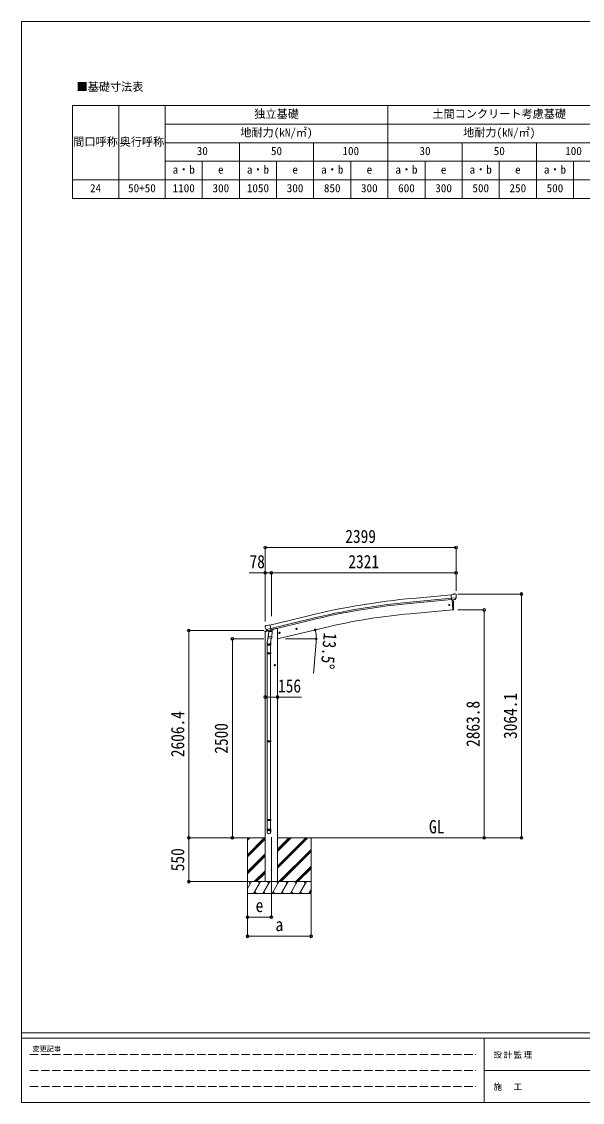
# Model space of a CAD drawing. Units: millimetres at full size, with parts at other scales. Extents: x -9783 to 9892, y -6828 to 6752.
# Drawn here: x -9783 to -2734, y -6828 to 6752 of the extents above; entities that cross this region are included whole.
import ezdxf
from ezdxf.enums import TextEntityAlignment as Align

# ---------------------------------------------------------------- set-up
doc = ezdxf.new("R2010")
doc.units = ezdxf.units.MM
doc.header["$LTSCALE"] = 35
doc.header["$PDMODE"] = 32
doc.header["$PDSIZE"] = 35
doc.linetypes.add('DASHED3', pattern=[4, 3, -1])
for name, color, linetype, lineweight in [('0-0_0', 7, 'Continuous', 9), ('0-1_本体', 4, 'Continuous', 9), ('0-2_部品', 7, 'Continuous', 9), ('0-8_PARTS2', 2, 'Continuous', 9), ('0-A_寸法', 6, 'Continuous', 9), ('1-0_FRAME', 7, 'Continuous', 18), ('F-0_240', 7, 'Continuous', 9)]:
    doc.layers.add(name, color=color, linetype=linetype, lineweight=lineweight)
doc.styles.add('ＭＳ ゴシック', font='')
doc.styles.get('ＭＳ ゴシック').set_extended_font_data('MS Gothic')

msp = doc.modelspace()

# ---------------------------------------------------------------- linework, layer by layer
at = {"layer": '0-0_0', "color": 6}
for p, q in [((-3500.35, -3504.69), (-3500.35, -440.59)), ((-3969.37, -640.89), (-3969.37, -3504.69))]:
    msp.add_line(p, q, dxfattribs=at)
at = {"layer": '0-0_0'}
for p, q in [((-7317.59, -3504.69), (-6721.26, -3504.69)), ((-6943.51, -3504.69), (-6943.51, -4204.69)), ((-6943.51, -3715.92), (-6732.28, -3504.69)), ((-6943.51, -3532.07), (-6916.13, -3504.69)), ((-6943.51, -3517.93), (-6930.27, -3504.69)), ((-6943.51, -3730.06), (-6721.26, -3507.81)), ((-6943.51, -3744.2), (-6721.26, -3521.95)), ((-6565.76, -3504.69), (-4243.66, -3504.69)), ((-6565.76, -3886.95), (-6183.49, -3504.69)), ((-6565.76, -3858.67), (-6211.78, -3504.69)), ((-6565.76, -3872.81), (-6197.64, -3504.69)), ((-6565.76, -3674.82), (-6395.63, -3504.69)), ((-6565.76, -3660.68), (-6409.77, -3504.69)), ((-6565.76, -3646.54), (-6423.91, -3504.69)), ((-6143.51, -3504.69), (-6143.51, -4204.69)), ((-6549.65, -4054.69), (-6143.51, -3648.55)), ((-6535.51, -4054.69), (-6143.51, -3662.69)), ((-6943.51, -3928.05), (-6721.26, -3705.8)), ((-6943.51, -3942.19), (-6721.26, -3719.94)), ((-6943.51, -3956.33), (-6721.26, -3734.09)), ((-6521.36, -4054.69), (-6143.51, -3676.84)), ((-6858.02, -4054.69), (-6721.26, -3917.93)), ((-6843.87, -4054.69), (-6721.26, -3932.07)), ((-6337.52, -4054.69), (-6143.51, -3860.68)), ((-6323.37, -4054.69), (-6143.51, -3874.82)), ((-6309.23, -4054.69), (-6143.51, -3888.97)), ((-6143.51, -4054.69), (-6943.51, -4054.69)), ((-6943.51, -4138.52), (-6895.11, -4054.69)), ((-6910.11, -4080.67), (-6925.11, -4054.69)), ((-6866.24, -4204.69), (-6779.64, -4054.69)), ((-6829.73, -4054.69), (-6721.26, -3946.22)), ((-6794.64, -4080.67), (-6809.64, -4054.69)), ((-6750.77, -4204.69), (-6664.17, -4054.69)), ((-6679.17, -4080.67), (-6694.17, -4054.69)), ((-6635.3, -4204.69), (-6548.7, -4054.69)), ((-6563.7, -4080.67), (-6578.7, -4054.69)), ((-6519.83, -4204.69), (-6433.23, -4054.69)), ((-6448.23, -4080.67), (-6463.23, -4054.69)), ((-6404.36, -4204.69), (-6317.76, -4054.69)), ((-6347.76, -4054.69), (-6332.76, -4080.67)), ((-6288.89, -4204.69), (-6202.29, -4054.69)), ((-6217.29, -4080.67), (-6232.29, -4054.69)), ((-6943.51, -4204.69), (-6143.51, -4204.69)), ((-6851.24, -4178.71), (-6836.24, -4204.69)), ((-6735.77, -4178.71), (-6720.77, -4204.69)), ((-6620.3, -4178.71), (-6605.3, -4204.69)), ((-6504.83, -4178.71), (-6489.83, -4204.69)), ((-6389.36, -4178.71), (-6374.36, -4204.69)), ((-6273.89, -4178.71), (-6258.89, -4204.69)), ((-6173.42, -4204.69), (-6143.51, -4152.88)), ((-6158.42, -4178.71), (-6143.42, -4204.69))]:
    msp.add_line(p, q, dxfattribs=at)
at = {"layer": '0-1_本体'}
for p, q in [((-4861.69, -494.69), (-4384.38, -451.37)), ((-4857.78, -537.73), (-4380.66, -494.43)), ((-4856.26, -554.45), (-4379.15, -511.14)), ((-4371.93, -513.3), (-4360.77, -640.91)), ((-4898.71, -687.97), (-4360.77, -640.91)), ((-6661.24, -831.1), (-6178.39, -713.52)), ((-6168.16, -755.51), (-6651.17, -873.01)), ((-6647.23, -889.44), (-6164.19, -771.82)), ((-6721.26, -914.4), (-6721.26, -4054.69)), ((-6585.76, -874.69), (-6619.27, -882.74)), ((-6565.26, -874.69), (-6585.76, -874.69)), ((-6565.76, -1004.69), (-5980.08, -864.08)), ((-6565.26, -874.69), (-6565.26, -4054.69))]:
    msp.add_line(p, q, dxfattribs=at)
at = {"layer": '0-1_本体', "color": 6}
msp.add_line((-6565.26, -1734.87), (-6721.26, -1734.87), dxfattribs=at)
at = {"layer": '0-1_本体'}
for centre, radius, start, end in [((-4047.67, -9463.27), 9005.44, 95.18612, 103.68612), ((-4047.67, -9463.27), 8962.23, 95.18612, 103.68612), ((-4047.67, -9463.27), 8945.44, 95.18612, 103.68612), ((-4253.73, -8056.27), 7396.48, 95.00259, 103.49741)]:
    msp.add_arc(centre, radius, start, end, dxfattribs=at)
at = {"layer": '0-2_部品'}
for p, q in [((-4358, -446.93), (-4384.56, -449.25)), ((-4378.9, -513.91), (-4384.56, -449.25)), ((-4321.7, -489.22), (-4380.61, -494.37)), ((-4368.94, -513.04), (-4378.9, -513.91)), ((-4371.93, -513.3), (-4360.77, -640.91)), ((-4358, -446.93), (-4346.28, -440.16)), ((-4331.37, -438.57), (-4345.04, -439.77)), ((-4335.34, -510.1), (-4343.04, -510.77)), ((-4332.95, -508.7), (-4322.02, -489.76)), ((-4322.24, -444.33), (-4327.72, -439.73)), ((-4321.17, -446.37), (-4321.06, -447.71)), ((-4360.77, -640.91), (-4358.71, -640.65)), ((-6723.82, -915.01), (-6681.12, -904.76)), ((-6723.82, -908.12), (-6723.82, -915.01)), ((-6722.69, -846.68), (-6722.42, -847.83)), ((-6718.47, -838.1), (-6722.33, -844.4)), ((-6695.31, -898.91), (-6721.52, -905.2)), ((-6715.38, -835.85), (-6702.2, -832.69)), ((-6708.64, -886.98), (-6651.13, -873.18)), ((-6691.79, -901.89), (-6708.16, -887.4)), ((-6687.64, -835.36), (-6700.9, -832.67)), ((-6689.08, -902.46), (-6681.56, -900.66)), ((-6688.24, -902.36), (-6686.71, -901.99)), ((-6687.64, -835.36), (-6661.71, -829.14)), ((-6686.71, -901.99), (-6650.01, -893.18)), ((-6684.87, -902.22), (-6684.93, -902.96)), ((-6684.17, -904), (-6658.36, -910.43)), ((-6677.25, -909.34), (-6681.93, -976.18)), ((-6631.56, -912.54), (-6677.25, -909.34)), ((-6675.48, -906.17), (-6675.71, -909.45)), ((-6655.96, -895), (-6656.98, -909.61)), ((-6650.01, -893.18), (-6648.48, -892.81)), ((-6646.92, -890.71), (-6645.98, -890.77)), ((-6645.98, -890.77), (-6632.67, -906.09)), ((-6641.99, -895.37), (-6623.1, -890.83)), ((-6636.24, -979.38), (-6631.56, -912.54)), ((-6632.67, -906.09), (-6633.11, -912.43)), ((-6619.27, -882.65), (-6619.27, -885.97)), ((-6550.95, -932.23), (-6531.5, -927.56)), ((-6546.39, -924.45), (-6548.52, -931.65)), ((-6539.09, -922.7), (-6546.39, -924.45)), ((-6538.89, -939.62), (-6543.56, -920.17)), ((-6533.92, -928.14), (-6539.09, -922.7)), ((-6536.06, -935.34), (-6533.92, -928.14)), ((-6337.03, -880.87), (-6317.58, -876.2)), ((-6332.47, -873.09), (-6334.6, -880.29)), ((-6325.17, -871.34), (-6332.47, -873.09)), ((-6324.97, -888.26), (-6329.64, -868.81)), ((-6320, -876.79), (-6325.17, -871.34)), ((-6322.14, -883.98), (-6320, -876.79)), ((-6698.26, -1084.75), (-6698.26, -1050.39)), ((-6652.26, -1084.75), (-6698.26, -1084.75)), ((-6696.26, -1084.75), (-6696.26, -1178.75)), ((-6680.19, -951.42), (-6696.11, -1047.59)), ((-6682.79, -988.65), (-6681.91, -976.18)), ((-6682.39, -990.01), (-6682.39, -990.01)), ((-6636.24, -979.38), (-6681.93, -976.18)), ((-6680.94, -990.79), (-6639.24, -993.7)), ((-6644.67, -993.32), (-6655.4, -1056.91)), ((-6654.26, -1084.75), (-6654.26, -1178.75)), ((-6652.26, -1050.09), (-6652.26, -1084.75)), ((-6636.25, -979.38), (-6637.14, -992.07)), ((-6698.26, -1180.75), (-6697.26, -1178.75)), ((-6652.26, -1180.75), (-6698.26, -1180.75)), ((-6652.26, -1188.75), (-6698.26, -1188.75)), ((-6653.26, -1178.75), (-6697.26, -1178.75)), ((-6653.26, -1190.75), (-6697.26, -1190.75)), ((-6696.26, -1190.75), (-6696.26, -2284.93)), ((-6654.26, -1190.75), (-6654.26, -2284.93)), ((-6652.26, -1180.75), (-6653.26, -1178.75)), ((-6652.26, -1188.75), (-6653.26, -1190.75)), ((-6652.26, -1180.75), (-6652.26, -1188.75)), ((-6589.76, -1334.81), (-6609.76, -1334.81)), ((-6599.76, -1327.3), (-6606.26, -1331.06)), ((-6606.26, -1331.06), (-6606.26, -1338.56)), ((-6606.26, -1338.56), (-6599.76, -1342.32)), ((-6599.76, -1344.81), (-6599.76, -1324.81)), ((-6593.26, -1331.06), (-6599.76, -1327.3)), ((-6698.26, -2286.93), (-6697.26, -2284.93)), ((-6652.26, -2286.93), (-6698.26, -2286.93)), ((-6652.26, -2294.93), (-6698.26, -2294.93)), ((-6653.26, -2284.93), (-6697.26, -2284.93)), ((-6653.26, -2296.93), (-6697.26, -2296.93)), ((-6696.26, -2296.93), (-6696.26, -3275.12)), ((-6654.26, -2296.93), (-6654.26, -3275.12)), ((-6652.26, -2286.93), (-6653.26, -2284.93)), ((-6652.26, -2294.93), (-6653.26, -2296.93)), ((-6652.26, -2286.93), (-6652.26, -2294.93)), ((-6698.26, -3277.12), (-6697.26, -3275.12)), ((-6652.26, -3277.12), (-6698.26, -3277.12)), ((-6652.26, -3285.12), (-6698.26, -3285.12)), ((-6653.26, -3275.12), (-6697.26, -3275.12)), ((-6653.26, -3287.12), (-6697.26, -3287.12)), ((-6696.26, -3287.12), (-6696.26, -3397.12)), ((-6654.26, -3287.12), (-6654.26, -3397.12)), ((-6652.26, -3277.12), (-6653.26, -3275.12)), ((-6652.26, -3285.12), (-6653.26, -3287.12)), ((-6652.26, -3277.12), (-6652.26, -3285.12)), ((-6698.26, -3431.26), (-6698.26, -3397.12)), ((-6652.26, -3397.12), (-6698.26, -3397.12)), ((-6652.26, -3431.26), (-6652.26, -3397.12))]:
    msp.add_line(p, q, dxfattribs=at)
for points in [[(-4368.94, -513.04), (-4368.67, -513.11), (-4343.3, -510.89), (-4343.04, -510.77)], [(-4321.62, -488.58), (-4321.91, -489.57), (-4322.02, -489.76)], [(-6708.91, -886.41), (-6708.32, -887.25), (-6708.16, -887.4)], [(-6656.28, -894.59), (-6656.51, -894.74), (-6681.28, -900.68), (-6681.56, -900.66)], [(-6656.28, -894.59), (-6646.55, -892.25), (-6661.71, -829.14)], [(-6548.52, -931.65), (-6543.35, -937.09), (-6536.06, -935.34)], [(-6334.6, -880.29), (-6329.43, -885.73), (-6322.14, -883.98)], [(-6698.26, -1180.75), (-6698.26, -1188.75), (-6697.26, -1190.75)], [(-6599.76, -1342.32), (-6593.26, -1338.56), (-6593.26, -1331.06)], [(-6698.26, -2286.93), (-6698.26, -2294.93), (-6697.26, -2296.93)], [(-6698.26, -3277.12), (-6698.26, -3285.12), (-6697.26, -3287.12)]]:
    msp.add_lwpolyline(points, dxfattribs=at)
for centre, radius in [((-4406.45, -577.65), 6.5), ((-6541.22, -929.9), 8.5), ((-6541.22, -929.9), 7.7), ((-6541.22, -929.9), 6.5), ((-6327.3, -878.54), 8.5), ((-6327.3, -878.54), 7.7), ((-6327.3, -878.54), 6.5), ((-6599.76, -1334.81), 8.5), ((-6599.76, -1334.81), 7.7), ((-6599.76, -1334.81), 6.5)]:
    msp.add_circle(centre, radius, dxfattribs=at)
at = {"layer": '0-2_部品', "color": 4}
msp.add_circle((-6643.26, -3904.69), 4.5, dxfattribs=at)
at = {"layer": '0-2_部品'}
for centre, radius, start, end in [((-5254.53, -585.09), 900, 356.63919, 4.64986), ((-4344.78, -442.76), 3, 95, 120), ((-4330.94, -443.56), 5, 50.00648, 94.99352), ((-4522.68, -465.35), 202.4, 353.4085, 5), ((-4359.08, -637.68), 3, 277, 356.63919), ((-6720.82, -908.12), 3, 103.5, 180), ((-6525.61, -800.58), 202.4, 193.5, 205.09125), ((-6714.21, -840.72), 5, 103.5, 148.5), ((-6701.5, -835.61), 3, 78.5, 103.5), ((-6688.36, -901.87), 0.5, 248.23754, 283.5), ((-6685.37, -902.18), 0.5, 356, 103.5), ((-6683.93, -903.03), 1, 176, 256), ((-6658, -909.46), 1.03, 250.03897, 351.96569), ((-6655.36, -895.08), 0.604, 100.59842, 172.20595), ((-6648.6, -892.32), 0.5, 283.5, 318.76246), ((-6624.27, -885.97), 5, 283.5, 0), ((-6668.26, -1050.39), 30, 177.45142, 180), ((-6680.84, -988.82), 1.95, 175.04017, 217.47766), ((-6680.8, -988.79), 2, 217.40962, 266), ((-6639.1, -991.71), 2, 266, 349.46843)]:
    msp.add_arc(centre, radius, start, end, dxfattribs=at)
for centre, major_axis, ratio, start_param, end_param in [((-4335.6, -507.11), (1.62, -2.54), 0.997631, 5.80419048, 5.89294842), ((-4335.67, -507), (-3.5, 2.17), 0.650902, 2.11455212, 2.18736272), ((-4335.55, -507.19), (1.62, -2.54), 0.997631, 5.96575902, 6.76218013), ((-4316.85, -442.32), (-15.35, 3.44), 0.101033, 5.97514262, 5.97537366), ((-4324.17, -446.62), (2.71, -1.31), 0.997474, 0.53665673, 1.32256522), ((-6719.77, -845.97), (-1.57, -2.57), 0.99628, 4.71238898, 5.49965061), ((-6689.8, -899.64), (-0.73, -2.92), 0.997631, 5.80419048, 6.60061159), ((-6689.74, -899.41), (2.63, 3.16), 0.650902, 4.09582259, 4.16863319), ((-6689.77, -899.54), (-0.73, -2.92), 0.997631, 0.39023689, 0.47899483), ((-6675.26, -1050.09), (23, 0), 0.996195, 2.55602575, 6.56630284), ((-6675.26, -1050.09), (21, 0), 0.996195, 2.93491471, 5.95123941), ((-6675.26, -3429.52), (-23, 0), 0.996195, 3.14159265, 6.28318531), ((-6675.26, -3431.26), (-23, 0), 0.996195, 3.14159265, 6.28318531), ((-6675.26, -3431.26), (0, -23.43), 0.981806, 4.71238898, 7.85398163)]:
    msp.add_ellipse(centre, major_axis=major_axis, ratio=ratio, start_param=start_param, end_param=end_param, dxfattribs=at)
msp.add_ellipse((-6675.26, -3431.26), major_axis=(21, 0), ratio=0.996195, dxfattribs=at)
at = {"layer": '0-8_PARTS2'}
msp.add_line((-6643.26, -3495.48), (-6643.26, -4254.69), dxfattribs=at)
at = {"layer": '0-A_寸法'}
for p, q in [((-6721.26, 143.67), (-6721.26, -172.95)), ((-6721.26, 143.67), (-4322.26, 143.67)), ((-4322.26, 143.67), (-4322.26, -172.95)), ((-6721.26, -172.95), (-6921.26, -172.95)), ((-6721.26, -172.95), (-6721.26, -785.18)), ((-6721.26, -172.95), (-6643.26, -172.95)), ((-6643.26, -172.95), (-6643.26, -720.8)), ((-6643.26, -172.95), (-4322.26, -172.95)), ((-4322.26, -172.95), (-4322.26, -401.95)), ((-3500.35, -440.59), (-4298.19, -440.59)), ((-3969.37, -640.89), (-4298.19, -640.89)), ((-7681.83, -898.29), (-6736.75, -898.29)), ((-7681.83, -3504.69), (-7681.83, -898.29)), ((-7133.86, -1004.69), (-6736.75, -1004.69)), ((-7133.86, -3504.69), (-7133.86, -1004.69)), ((-6464.76, -1004.69), (-6077.9, -1004.69)), ((-6080.76, -1047.15), (-6115.12, -1439.65)), ((-6565.26, -1734.87), (-6265.26, -1734.87)), ((-7681.83, -3504.69), (-6953.72, -3504.69)), ((-7681.83, -4054.69), (-7681.83, -3504.69)), ((-3969.37, -3504.69), (-4298.19, -3504.69)), ((-3500.35, -3504.69), (-3969.37, -3504.69)), ((-7681.83, -4054.69), (-6953.72, -4054.69)), ((-6943.51, -4741.05), (-6943.51, -4212.11)), ((-6943.51, -4501.08), (-6943.51, -4212.11)), ((-6643.26, -4501.08), (-6643.26, -4212.11)), ((-6143.51, -4741.05), (-6143.51, -4212.11)), ((-6643.26, -4501.08), (-6943.51, -4501.08)), ((-6943.51, -4741.05), (-6143.51, -4741.05))]:
    msp.add_line(p, q, dxfattribs=at)
for centre in [(-6092.35, -891.04), (-6078.9, -1004.69)]:
    msp.add_circle(centre, 10.62, dxfattribs=at)
for start, end in [(0, 13.5), (354.99678, 0)]:
    msp.add_arc((-6565.76, -1004.69), 486.86, start, end, dxfattribs=at)
for p in [(-6721.26, 143.67), (-4322.26, 143.67), (-6721.26, -172.95), (-6643.26, -172.95), (-4322.26, -172.95), (-3500.35, -440.59), (-3969.37, -640.89), (-7681.83, -898.29), (-7133.86, -1004.69), (-6721.26, -1734.87), (-6565.26, -1734.87), (-7681.83, -3504.69), (-7133.86, -3504.69), (-3969.37, -3504.69), (-3500.35, -3504.69), (-7681.83, -4054.69), (-6943.51, -4501.08), (-6643.26, -4501.08), (-6943.51, -4741.05), (-6143.51, -4741.05)]:
    msp.add_point(p, dxfattribs=at)
at = {"layer": '1-0_FRAME'}
for p, q in [((-9145.1, 5697.27), (-2378.43, 5697.27)), ((-9145.1, 5697.27), (-9145.1, 4530.6)), ((-8561.77, 5697.27), (-8561.77, 4530.6)), ((-5178.43, 5697.27), (-5178.43, 4530.6)), ((-7978.43, 5463.94), (-2378.43, 5463.94)), ((-7978.43, 5230.6), (-2378.43, 5230.6)), ((-4245.1, 5230.6), (-4245.1, 4530.6)), ((-7978.43, 4997.27), (-2378.43, 4997.27)), ((-3778.43, 4997.27), (-3778.43, 4530.6)), ((-2845.1, 4997.27), (-2845.1, 4530.6))]:
    msp.add_line(p, q, dxfattribs=at)
for points in [[(-7978.43, 5697.27), (-7978.43, 5463.94), (-7978.43, 4763.94), (-7978.43, 4530.6)], [(-7045.1, 5230.6), (-7045.1, 4997.27), (-7045.1, 4530.6)], [(-6111.77, 5230.6), (-6111.77, 4997.27), (-6111.77, 4530.6)], [(-3311.77, 5230.6), (-3311.77, 4763.94), (-3311.77, 4530.6)], [(-7511.77, 4997.27), (-7511.77, 4763.94), (-7511.77, 4530.6)], [(-6578.43, 4997.27), (-6578.43, 4763.94), (-6578.43, 4530.6)], [(-5645.1, 4997.27), (-5645.1, 4763.94), (-5645.1, 4530.6)], [(-4711.77, 4997.27), (-4711.77, 4763.94), (-4711.77, 4530.6)], [(-9145.1, 4763.94), (-7978.43, 4763.94), (-2378.43, 4763.94)], [(-9145.1, 4530.6), (-8561.77, 4530.6), (-5178.43, 4530.6), (-3311.77, 4530.6), (-2378.43, 4530.6)]]:
    msp.add_lwpolyline(points, dxfattribs=at)
at = {"layer": 'F-0_240', "color": 5}
for p, q in [((-9783.03, 6751.9), (-9783.03, -6828.1)), ((-9783.03, 6751.9), (9396.97, 6751.9)), ((-9783.03, -5953.1), (9396.97, -5953.1)), ((-9783.03, -6023.1), (6285.75, -6023.1)), ((-3969.25, -6023.1), (-3969.25, -6828.1)), ((-3969.25, -6425.6), (3205.75, -6425.6)), ((-9783.03, -6828.1), (9396.97, -6828.1))]:
    msp.add_line(p, q, dxfattribs=at)
at = {"layer": 'F-0_240', "color": 4, "linetype": 'DASHED3'}
for p, q in [((-9678.03, -6224.35), (-4074.25, -6224.35)), ((-9678.03, -6425.6), (-4074.25, -6425.6)), ((-9678.03, -6626.85), (-4074.25, -6626.85))]:
    msp.add_line(p, q, dxfattribs=at)

# ---------------------------------------------------------------- texts
at = {"layer": '0-0_0', "style": 'ＭＳ ゴシック', "width": 0.85}
msp.add_text('GL', height=166.8, dxfattribs=at).set_placement((-4662.31, -3497.75), align=Align.BOTTOM_LEFT)
at = {"layer": '0-A_寸法', "color": 7, "style": 'ＭＳ ゴシック', "width": 0.85}
for s, p in [('2399', (-5714.26, 150.67)), ('78', (-6917.51, -165.95)), ('2321', (-5675.26, -165.95)), ('156', (-6559.63, -1727.87)), ('e', (-6841.63, -4486.7)), ('a', (-6591.63, -4726.68))]:
    msp.add_text(s, height=166.8, dxfattribs=at).set_placement(p, align=Align.BOTTOM_LEFT)
for s, rotation, p in [('13.5°', 264.997, (-6033.6, -917.02)), ('3064.1', 90, (-3507.35, -2261.39)), ('2863.8', 90, (-3976.37, -2361.54)), ('2606.4', 90, (-7688.83, -2490.24)), ('2500', 90, (-7140.86, -2447.19)), ('550', 90, (-7688.83, -3924.07))]:
    msp.add_text(s, height=166.8, rotation=rotation, dxfattribs=at).set_placement(p, align=Align.BOTTOM_LEFT)
at = {"layer": '1-0_FRAME', "style": 'ＭＳ ゴシック'}
for s, p in [('■基礎寸法表', (-9092.25, 5850.61)), ('独立基礎', (-6858.43, 5510.6)), ('土間コンクリート考慮基礎', (-4618.43, 5510.6)), ('間口呼称', (-9133.43, 5160.6)), ('奥行呼称', (-8550.1, 5160.6)), ('地耐力(kN/㎡)', (-7033.43, 5277.27)), ('地耐力(kN/㎡)', (-4233.43, 5277.27)), ('30', (-7581.77, 5043.94)), ('50', (-6648.43, 5043.94)), ('100', (-5750.1, 5043.94)), ('30', (-4781.77, 5043.94)), ('50', (-3848.43, 5043.94)), ('100', (-2950.1, 5043.94)), ('a・b', (-7885.1, 4810.6)), ('e', (-7313.43, 4810.6)), ('a・b', (-6951.77, 4810.6)), ('e', (-6380.1, 4810.6)), ('a・b', (-6018.43, 4810.6)), ('e', (-5446.77, 4810.6)), ('a・b', (-5085.1, 4810.6)), ('e', (-4513.43, 4810.6)), ('a・b', (-4151.77, 4810.6)), ('e', (-3580.1, 4810.6)), ('a・b', (-3218.43, 4810.6)), ('24', (-8923.43, 4577.27)), ('50+50', (-8445.1, 4577.27)), ('1100', (-7885.1, 4577.27)), ('300', (-7383.43, 4577.27)), ('1050', (-6951.77, 4577.27)), ('300', (-6450.1, 4577.27)), ('850', (-5983.43, 4577.27)), ('300', (-5516.77, 4577.27)), ('600', (-5050.1, 4577.27)), ('300', (-4583.43, 4577.27)), ('500', (-4116.77, 4577.27)), ('250', (-3650.1, 4577.27)), ('500', (-3183.43, 4577.27))]:
    msp.add_text(s, height=102.6, dxfattribs=at).set_placement(p, align=Align.BOTTOM_LEFT)
at = {"layer": 'F-0_240', "style": 'ＭＳ ゴシック'}
msp.add_text('変更記事', height=64.15, dxfattribs=at).set_placement((-9646.27, -6206.85), align=Align.BOTTOM_LEFT)
at = {"layer": 'F-0_240', "char_height": 76.98, "attachment_point": 7, "style": 'ＭＳ ゴシック'}
for s, insert in [('\\T1.17;設計監理', (-3851.04, -6276.85)), ('\\T1.17;施\u3000工', (-3851.04, -6679.35))]:
    msp.add_mtext(s, dxfattribs=dict(at, insert=insert))

doc.saveas('drawing.dxf')
